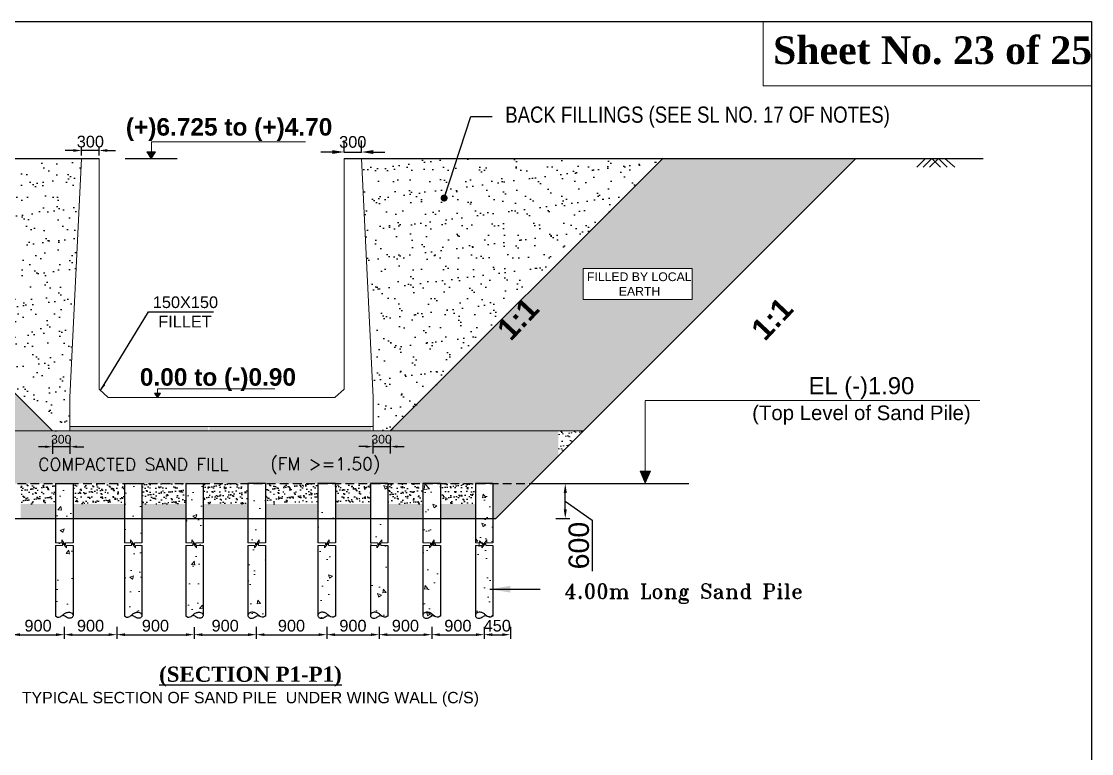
# Model space of a CAD drawing. Extents: x -358915 to 1258323, y -1585493 to -305611.
# Drawn here: x 1066952 to 1085305, y -1480999 to -1468443 of the extents above; entities that cross this region are included whole.
import ezdxf

# ---------------------------------------------------------------- set-up
doc = ezdxf.new("R2010")
doc.units = 0
doc.header["$LTSCALE"] = 300
doc.header["$MEASUREMENT"] = 0
doc.linetypes.add('DASHED', pattern=[0.75, 0.5, -0.25])
doc.layers.get('0').update_dxf_attribs({"linetype": 'CONTINUOUS'})
doc.layers.get('DEFPOINTS').update_dxf_attribs({"linetype": 'CONTINUOUS'})
doc.layers.add('Dim', color=7, linetype='CONTINUOUS', lineweight=9)
doc.layers.add('HATCH', color=252, linetype='CONTINUOUS', lineweight=5)
for name, color, linetype in [('LINE', 7, 'CONTINUOUS'), ('P1', 7, 'CONTINUOUS'), ('TEXT', 10, 'CONTINUOUS'), ('TXT', 7, 'CONTINUOUS')]:
    doc.layers.add(name, color=color, linetype=linetype)
doc.styles.add('Arial', font='arial.ttf')
doc.styles.add('BIG', font='ROMANT.SHX')
doc.styles.add('DIM', font='isocp3.shx')
doc.dimstyles.new('3', dxfattribs={"dimtxt": 225, "dimasz": 350, "dimexe": 100, "dimexo": 25, "dimgap": 9, "dimtad": 0, "dimdec": 0, "dimzin": 0, "dimdsep": 46, "dimtxsty": 'Standard', "dimcen": 0, "dimclrd": 5, "dimclre": 6, "dimclrt": 256, "dimadec": 0, "dimazin": 0, "dimtfac": 1, "dimtdec": 0, "dimtofl": 0, "dimtmove": 2, "dimatfit": 3, "dimfxl": 1, "dimtolj": 1, "dimtzin": 0, "dimarcsym": 0})
doc.dimstyles.new('dim_100', dxfattribs={"dimtxt": 200, "dimasz": 200, "dimexe": 200, "dimexo": 100, "dimgap": 70, "dimtad": 1, "dimdec": 0, "dimzin": 0, "dimdsep": 46, "dimtxsty": 'DIM', "dimcen": 150, "dimclrd": 5, "dimclre": 5, "dimclrt": 7, "dimadec": 0, "dimazin": 0, "dimtfac": 1, "dimtdec": 0, "dimtmove": 0, "dimatfit": 3, "dimfxl": 20, "dimtolj": 1, "dimtzin": 0, "dimarcsym": 0})
doc.dimstyles.new('dim_250', dxfattribs={"dimtxt": 500, "dimasz": 500, "dimexe": 500, "dimexo": 100, "dimgap": 150, "dimtad": 1, "dimdec": 0, "dimzin": 0, "dimdsep": 46, "dimtxsty": 'Arial', "dimcen": 350, "dimclrd": 5, "dimclre": 5, "dimclrt": 7, "dimadec": 0, "dimazin": 0, "dimtfac": 1, "dimtdec": 0, "dimtmove": 0, "dimatfit": 3, "dimfxl": 500, "dimfxlon": 1, "dimtolj": 1, "dimtzin": 0, "dimarcsym": 0})
doc.dimstyles.new('dim_60', dxfattribs={"dimtxt": 120, "dimasz": 120, "dimexe": 60, "dimexo": 60, "dimgap": 50, "dimtad": 1, "dimdec": 0, "dimzin": 0, "dimdsep": 46, "dimtxsty": 'DIM', "dimcen": 0.09, "dimclrd": 5, "dimclre": 5, "dimclrt": 7, "dimadec": 0, "dimazin": 0, "dimtfac": 1, "dimtdec": 0, "dimtmove": 0, "dimatfit": 3, "dimfxl": 1, "dimtolj": 1, "dimtzin": 0, "dimarcsym": 0})
doc.dimstyles.new('dim_70', dxfattribs={"dimtxt": 140, "dimasz": 140, "dimexe": 70, "dimexo": 40, "dimgap": 50, "dimtad": 1, "dimdec": 0, "dimzin": 0, "dimdsep": 46, "dimtxsty": 'Arial', "dimcen": 0.09, "dimclrd": 5, "dimclre": 5, "dimclrt": 7, "dimadec": 0, "dimazin": 0, "dimtfac": 1, "dimtdec": 0, "dimtmove": 0, "dimatfit": 3, "dimfxl": 1, "dimtolj": 1, "dimtzin": 0, "dimarcsym": 0})
doc.dimstyles.new('dim_80', dxfattribs={"dimtxt": 160, "dimasz": 160, "dimexe": 80, "dimexo": 40, "dimgap": 50, "dimtad": 1, "dimdec": 0, "dimzin": 0, "dimdsep": 46, "dimtxsty": 'DIM', "dimcen": 0.09, "dimclrd": 5, "dimclre": 5, "dimclrt": 7, "dimadec": 0, "dimazin": 0, "dimtfac": 1, "dimtdec": 0, "dimtmove": 0, "dimatfit": 3, "dimfxl": 1, "dimtolj": 1, "dimtzin": 0, "dimarcsym": 0})
pattern_1 = [(37.5, (2003.17, -4626.6), (-12.59867, 385.364754), [0, -304, 0, -340, 0, -325]), (7.5, (2003.17, -4626.6), (353.95534, 564.42921), [0, -164, 0, -274, 0, -105]), (327.5, (1757.17, -4626.6), (622.82837, 1.13181), [0, -100, 0, -360, 0, -470]), (317.5, (1757.17, -4626.6), (601.22532, 175.53511), [0, -50, 0, -236, 0, -270])]
pattern_2 = [(37.5, (2003.17, -4626.59), (-5.039469, 154.1459015), [0, -121.6, 0, -136, 0, -130]), (7.5, (2003.17, -4626.6), (141.582136, 225.771685), [0, -65.6, 0, -109.6, 0, -42]), (327.5, (1904.77, -4626.59), (249.131349, 0.452724), [0, -40, 0, -144, 0, -188]), (317.5, (1904.77, -4626.6), (240.490128, 70.214045), [0, -20, 0, -94.4, 0, -108])]
pattern_3 = [(37.5, (-37261.73, 1152.84), (-4.409535, 134.877664), [0, -106.4, 0, -119, 0, -113.75]), (7.5, (-37261.73, 1152.84), (123.88437, 197.550225), [0, -57.4, 0, -95.9, 0, -36.75]), (327.5, (-37347.83, 1152.84), (217.98993, 0.396134), [0, -35, 0, -126, 0, -164.5]), (317.5, (-37347.83, 1152.84), (210.428862, 61.43729), [0, -17.5, 0, -82.6, 0, -94.5])]

# ---------------------------------------------------------------- blocks, each defined once
blk = doc.blocks.new('*D1512')
at = {"layer": 'DEFPOINTS', "color": 0, "ltscale": 50}
for p in [(1067985, -1470657), (1067985, -1470782), (1068285, -1470782)]:
    blk.add_point(p, dxfattribs=at)
at = {"layer": 'HATCH', "color": 5, "lineweight": -2, "ltscale": 50}
for p, q in [((1067985, -1470742), (1067985, -1470587)), ((1068285, -1470742), (1068285, -1470587)), ((1067845, -1470657), (1067705, -1470657)), ((1068285, -1470657), (1067985, -1470657)), ((1068425, -1470657), (1068565, -1470657))]:
    blk.add_line(p, q, dxfattribs=at)
at = {"layer": 'HATCH', "color": 5, "ltscale": 50}
for points in [[(1067845, -1470633), (1067845, -1470680), (1067985, -1470657)], [(1068425, -1470633), (1068425, -1470680), (1068285, -1470657)]]:
    blk.add_solid(points, dxfattribs=at)
at = {"layer": 'HATCH', "color": 7, "ltscale": 50, "insert": (1068135, -1470505), "char_height": 200, "attachment_point": 5, "style": 'Arial'}
blk.add_mtext('\\A1;300', dxfattribs=at)
blk = doc.blocks.new('*D1513')
at = {"layer": 'DEFPOINTS', "color": 0, "ltscale": 500}
for p in [(1067485, -1475467), (1067785, -1475467), (1067485, -1475737)]:
    blk.add_point(p, dxfattribs=at)
at = {"layer": 'Dim', "color": 5, "lineweight": -2, "ltscale": 500}
for p, q in [((1067365, -1475737), (1067245, -1475737)), ((1067485, -1475617), (1067485, -1475857)), ((1067785, -1475737), (1067485, -1475737)), ((1067785, -1475617), (1067785, -1475857)), ((1067905, -1475737), (1068025, -1475737))]:
    blk.add_line(p, q, dxfattribs=at)
at = {"layer": 'Dim', "color": 5, "ltscale": 500}
for points in [[(1067365, -1475717), (1067365, -1475757), (1067485, -1475737)], [(1067905, -1475717), (1067905, -1475757), (1067785, -1475737)]]:
    blk.add_solid(points, dxfattribs=at)
at = {"layer": 'Dim', "color": 7, "ltscale": 500, "insert": (1067635, -1475610), "char_height": 150, "attachment_point": 5, "style": 'Arial'}
blk.add_mtext('\\A1;300', dxfattribs=at)
blk = doc.blocks.new('*D1514')
at = {"layer": 'DEFPOINTS', "color": 0, "ltscale": 50}
for p in [(1072785, -1470683), (1072485, -1470792), (1072785, -1470792)]:
    blk.add_point(p, dxfattribs=at)
at = {"layer": 'HATCH', "color": 5, "lineweight": -2, "ltscale": 50}
for p, q in [((1072485, -1470692), (1072485, -1470483)), ((1072785, -1470692), (1072785, -1470483)), ((1072285, -1470683), (1072085, -1470683)), ((1072485, -1470683), (1072785, -1470683)), ((1072985, -1470683), (1073185, -1470683))]:
    blk.add_line(p, q, dxfattribs=at)
at = {"layer": 'HATCH', "color": 5, "ltscale": 50}
for points in [[(1072285, -1470650), (1072285, -1470716), (1072485, -1470683)], [(1072985, -1470650), (1072985, -1470716), (1072785, -1470683)]]:
    blk.add_solid(points, dxfattribs=at)
at = {"layer": 'HATCH', "color": 7, "ltscale": 50, "insert": (1072635, -1470511), "char_height": 200, "attachment_point": 5, "style": 'Arial'}
blk.add_mtext('\\A1;300', dxfattribs=at)
blk = doc.blocks.new('*D1515')
at = {"layer": 'DEFPOINTS', "color": 0, "ltscale": 500}
for p in [(1072979, -1475465), (1073279, -1475465), (1073279, -1475735)]:
    blk.add_point(p, dxfattribs=at)
at = {"layer": 'Dim', "color": 5, "lineweight": -2, "ltscale": 500}
for p, q in [((1072859, -1475735), (1072739, -1475735)), ((1072979, -1475615), (1072979, -1475855)), ((1072979, -1475735), (1073279, -1475735)), ((1073279, -1475615), (1073279, -1475855)), ((1073399, -1475735), (1073519, -1475735))]:
    blk.add_line(p, q, dxfattribs=at)
at = {"layer": 'Dim', "color": 5, "ltscale": 500}
for points in [[(1072859, -1475715), (1072859, -1475755), (1072979, -1475735)], [(1073399, -1475715), (1073399, -1475755), (1073279, -1475735)]]:
    blk.add_solid(points, dxfattribs=at)
at = {"layer": 'Dim', "color": 7, "ltscale": 500, "insert": (1073129, -1475609), "char_height": 150, "attachment_point": 5, "style": 'Arial'}
blk.add_mtext('\\A1;300', dxfattribs=at)
blk = doc.blocks.new('RT')
at = {"layer": 'Dim', "ltscale": 50}
h = blk.add_hatch(dxfattribs=at)
h.set_pattern_fill('AR-CONC', color=8, scale=100, style=0)
h.set_pattern_definition([(50, (-3013919.5, 641592.65), (717.26018, -62.75213), [75, -825]), (355, (-3013919.5, 641592.65), (-138.75133, 752.19213), [60, -660]), (100.4514, (-3013859.75, 641587.4), (578.50938, 689.43954), [63.74019, -701.14211]), (46.1842, (-3013919.5, 641792.65), (1067.24105, -165.51901), [112.5, -1237.5]), (96.6356, (-3013830.6, 641778.9), (934.6627, 974.11787), [95.6103, -1051.713]), (351.1842, (-3013919.5, 641792.7), (934.66195, 974.1186), [90, -990]), (21, (-3013819.5, 641742.65), (596.90705, -402.61889), [75, -825]), (326, (-3013819.5, 641742.65), (243.31533, 725.15005), [60, -660]), (71.4514, (-3013769.8, 641709.1), (840.22263, 322.5305), [63.74019, -701.14211]), (37.5, (-3013919.52, 641592.65), (12.159855, 332.893854), [0, -652, 0, -670, 0, -662.5]), (7.5, (-3013919.52, 641592.65), (263.069537, 394.41171), [0, -382, 0, -637, 0, -252.5]), (327.5, (-3014142.52, 641592.65), (533.822436, -22.554872), [0, -250, 0, -780, 0, -1035]), (317.5, (-3014242.52, 641592.65), (583.18617, 100.10498), [0, -325, 0, -518, 0, -735])])
h.paths.add_polyline_path([(150, -2269), (138, -2291), (119, -2305), (97, -2311), (74, -2310), (52, -2302), (33, -2290), (15, -2276), (-6, -2267), (-29, -2266), (-52, -2273), (-64, -2281), (-86, -2289), (-109, -2290), (-130, -2283), (-150, -2271), (-150, 0), (150, 0)])
for points in [[(-150, -1014), (-44, -1014), (-44, -966), (22, -1055), (22, -1014), (150, -1014)], [(-150, -1063), (-29, -1063), (-29, -1015), (38, -1103), (38, -1063), (150, -1063)]]:
    blk.add_lwpolyline(points, dxfattribs=at)
at = {"layer": 'P1', "ltscale": 50}
for points in [[(-150, 0), (-150, -1014)], [(-150, 0), (150, 0)], [(150, 0), (150, -1014)], [(-150, -1063), (-150, -2271)], [(150, -1063), (150, -2253)]]:
    blk.add_lwpolyline(points, dxfattribs=at)
blk.add_spline([(-150, -2271), (-115, -2289), (-72, -2284), (-23, -2252), (15, -2223), (67, -2207), (106, -2210), (132, -2224), (144, -2239), (150, -2253), (150, -2266), (123, -2303), (73, -2309), (38, -2293), (10, -2273), (-18, -2265), (-51, -2273)], degree=3, dxfattribs=at)
blk = doc.blocks.new('PILE.5')
at = {"layer": 'HATCH', "color": 5}
blk.add_blockref('RT', (0, 0), dxfattribs=at)
blk = doc.blocks.new('*D1517')
at = {"layer": 'DEFPOINTS', "color": 0, "ltscale": 50}
for p in [(1068588, -1478790), (1069914, -1478790), (1069914, -1478960)]:
    blk.add_point(p, dxfattribs=at)
at = {"layer": 'HATCH', "color": 5, "lineweight": -2, "ltscale": 50}
for p, q in [((1068588, -1478830), (1068588, -1479030)), ((1069914, -1478830), (1069914, -1479030)), ((1068728, -1478960), (1069774, -1478960))]:
    blk.add_line(p, q, dxfattribs=at)
at = {"layer": 'HATCH', "color": 5, "ltscale": 50}
for points in [[(1068728, -1478936), (1068728, -1478983), (1068588, -1478960)], [(1069774, -1478936), (1069774, -1478983), (1069914, -1478960)]]:
    blk.add_solid(points, dxfattribs=at)
at = {"layer": 'HATCH', "color": 7, "ltscale": 50, "insert": (1069251, -1478807), "char_height": 200, "attachment_point": 5, "style": 'Arial'}
blk.add_mtext('\\A1;900', dxfattribs=at)
blk = doc.blocks.new('*D1518')
at = {"layer": 'DEFPOINTS', "color": 0, "ltscale": 50}
for p in [(1067688, -1478790), (1068588, -1478783), (1068588, -1478960)]:
    blk.add_point(p, dxfattribs=at)
at = {"layer": 'HATCH', "color": 5, "lineweight": -2, "ltscale": 50}
for p, q in [((1067688, -1478830), (1067688, -1479030)), ((1068588, -1478823), (1068588, -1479030)), ((1067828, -1478960), (1068448, -1478960))]:
    blk.add_line(p, q, dxfattribs=at)
at = {"layer": 'HATCH', "color": 5, "ltscale": 50}
for points in [[(1067828, -1478936), (1067828, -1478983), (1067688, -1478960)], [(1068448, -1478936), (1068448, -1478983), (1068588, -1478960)]]:
    blk.add_solid(points, dxfattribs=at)
at = {"layer": 'HATCH', "color": 7, "ltscale": 50, "insert": (1068138, -1478807), "char_height": 200, "attachment_point": 5, "style": 'Arial'}
blk.add_mtext('\\A1;900', dxfattribs=at)
blk = doc.blocks.new('*D1519')
at = {"layer": 'DEFPOINTS', "color": 0, "ltscale": 50}
for p in [(1066788, -1478790), (1067688, -1478783), (1067688, -1478960)]:
    blk.add_point(p, dxfattribs=at)
at = {"layer": 'HATCH', "color": 5, "lineweight": -2, "ltscale": 50}
for p, q in [((1066788, -1478830), (1066788, -1479030)), ((1067688, -1478823), (1067688, -1479030)), ((1066928, -1478960), (1067548, -1478960))]:
    blk.add_line(p, q, dxfattribs=at)
at = {"layer": 'HATCH', "color": 5, "ltscale": 50}
for points in [[(1066928, -1478936), (1066928, -1478983), (1066788, -1478960)], [(1067548, -1478936), (1067548, -1478983), (1067688, -1478960)]]:
    blk.add_solid(points, dxfattribs=at)
at = {"layer": 'HATCH', "color": 7, "ltscale": 50, "insert": (1067238, -1478807), "char_height": 200, "attachment_point": 5, "style": 'Arial'}
blk.add_mtext('\\A1;900', dxfattribs=at)
blk = doc.blocks.new('*D1521')
at = {"layer": 'DEFPOINTS', "color": 0, "ltscale": 50}
for p in [(1069914, -1478790), (1070980, -1478783), (1070980, -1478960)]:
    blk.add_point(p, dxfattribs=at)
at = {"layer": 'HATCH', "color": 5, "lineweight": -2, "ltscale": 50}
for p, q in [((1069914, -1478830), (1069914, -1479030)), ((1070980, -1478823), (1070980, -1479030)), ((1070054, -1478960), (1070840, -1478960))]:
    blk.add_line(p, q, dxfattribs=at)
at = {"layer": 'HATCH', "color": 5, "ltscale": 50}
for points in [[(1070054, -1478936), (1070054, -1478983), (1069914, -1478960)], [(1070840, -1478936), (1070840, -1478983), (1070980, -1478960)]]:
    blk.add_solid(points, dxfattribs=at)
at = {"layer": 'HATCH', "color": 7, "ltscale": 50, "insert": (1070447, -1478807), "char_height": 200, "attachment_point": 5, "style": 'Arial'}
blk.add_mtext('\\A1;900', dxfattribs=at)
blk = doc.blocks.new('*D1522')
at = {"layer": 'DEFPOINTS', "color": 0, "ltscale": 50}
for p in [(1070980, -1478823), (1072188, -1478783), (1072188, -1478960)]:
    blk.add_point(p, dxfattribs=at)
at = {"layer": 'HATCH', "color": 5, "lineweight": -2, "ltscale": 50}
for p, q in [((1072188, -1478823), (1072188, -1479030)), ((1070980, -1478863), (1070980, -1479030)), ((1071120, -1478960), (1072048, -1478960))]:
    blk.add_line(p, q, dxfattribs=at)
at = {"layer": 'HATCH', "color": 5, "ltscale": 50}
for points in [[(1071120, -1478936), (1071120, -1478983), (1070980, -1478960)], [(1072048, -1478936), (1072048, -1478983), (1072188, -1478960)]]:
    blk.add_solid(points, dxfattribs=at)
at = {"layer": 'HATCH', "color": 7, "ltscale": 50, "insert": (1071584, -1478807), "char_height": 200, "attachment_point": 5, "style": 'Arial'}
blk.add_mtext('\\A1;900', dxfattribs=at)
blk = doc.blocks.new('*D1523')
at = {"layer": 'DEFPOINTS', "color": 0, "ltscale": 50}
for p in [(1072188, -1478790), (1073088, -1478783), (1073088, -1478960)]:
    blk.add_point(p, dxfattribs=at)
at = {"layer": 'HATCH', "color": 5, "lineweight": -2, "ltscale": 50}
for p, q in [((1072188, -1478830), (1072188, -1479030)), ((1073088, -1478823), (1073088, -1479030)), ((1072328, -1478960), (1072948, -1478960))]:
    blk.add_line(p, q, dxfattribs=at)
at = {"layer": 'HATCH', "color": 5, "ltscale": 50}
for points in [[(1072328, -1478936), (1072328, -1478983), (1072188, -1478960)], [(1072948, -1478936), (1072948, -1478983), (1073088, -1478960)]]:
    blk.add_solid(points, dxfattribs=at)
at = {"layer": 'HATCH', "color": 7, "ltscale": 50, "insert": (1072638, -1478807), "char_height": 200, "attachment_point": 5, "style": 'Arial'}
blk.add_mtext('\\A1;900', dxfattribs=at)
blk = doc.blocks.new('*D1524')
at = {"layer": 'DEFPOINTS', "color": 0, "ltscale": 50}
for p in [(1073088, -1478790), (1073988, -1478783), (1073988, -1478960)]:
    blk.add_point(p, dxfattribs=at)
at = {"layer": 'HATCH', "color": 5, "lineweight": -2, "ltscale": 50}
for p, q in [((1073088, -1478830), (1073088, -1479030)), ((1073988, -1478823), (1073988, -1479030)), ((1073228, -1478960), (1073848, -1478960))]:
    blk.add_line(p, q, dxfattribs=at)
at = {"layer": 'HATCH', "color": 5, "ltscale": 50}
for points in [[(1073228, -1478936), (1073228, -1478983), (1073088, -1478960)], [(1073848, -1478936), (1073848, -1478983), (1073988, -1478960)]]:
    blk.add_solid(points, dxfattribs=at)
at = {"layer": 'HATCH', "color": 7, "ltscale": 50, "insert": (1073538, -1478807), "char_height": 200, "attachment_point": 5, "style": 'Arial'}
blk.add_mtext('\\A1;900', dxfattribs=at)
blk = doc.blocks.new('*D1525')
at = {"layer": 'DEFPOINTS', "color": 0, "ltscale": 50}
for p in [(1073988, -1478790), (1074888, -1478783), (1074888, -1478960)]:
    blk.add_point(p, dxfattribs=at)
at = {"layer": 'HATCH', "color": 5, "lineweight": -2, "ltscale": 50}
for p, q in [((1073988, -1478830), (1073988, -1479030)), ((1074888, -1478823), (1074888, -1479030)), ((1074128, -1478960), (1074748, -1478960))]:
    blk.add_line(p, q, dxfattribs=at)
at = {"layer": 'HATCH', "color": 5, "ltscale": 50}
for points in [[(1074128, -1478936), (1074128, -1478983), (1073988, -1478960)], [(1074748, -1478936), (1074748, -1478983), (1074888, -1478960)]]:
    blk.add_solid(points, dxfattribs=at)
at = {"layer": 'HATCH', "color": 7, "ltscale": 50, "insert": (1074438, -1478807), "char_height": 200, "attachment_point": 5, "style": 'Arial'}
blk.add_mtext('\\A1;900', dxfattribs=at)
blk = doc.blocks.new('*D1526')
at = {"layer": 'DEFPOINTS', "color": 0, "ltscale": 50}
for p in [(1074888, -1478790), (1075338, -1478783), (1075338, -1478960)]:
    blk.add_point(p, dxfattribs=at)
at = {"layer": 'HATCH', "color": 5, "lineweight": -2, "ltscale": 50}
for p, q in [((1074888, -1478830), (1074888, -1479030)), ((1075338, -1478823), (1075338, -1479030)), ((1075028, -1478960), (1075198, -1478960))]:
    blk.add_line(p, q, dxfattribs=at)
at = {"layer": 'HATCH', "color": 5, "ltscale": 50}
for points in [[(1075028, -1478936), (1075028, -1478983), (1074888, -1478960)], [(1075198, -1478936), (1075198, -1478983), (1075338, -1478960)]]:
    blk.add_solid(points, dxfattribs=at)
at = {"layer": 'HATCH', "color": 7, "ltscale": 50, "insert": (1075113, -1478807), "char_height": 200, "attachment_point": 5, "style": 'Arial'}
blk.add_mtext('\\A1;450', dxfattribs=at)
blk = doc.blocks.new('*D1703')
at = {"layer": 'DEFPOINTS', "color": 0, "ltscale": 500}
for p in [(1075938, -1476369), (1076279, -1476369), (1076080, -1476969)]:
    blk.add_point(p, dxfattribs=at)
at = {"layer": 'Dim', "color": 5, "lineweight": -2, "ltscale": 500}
for p, q in [((1075978, -1476369), (1076359, -1476369)), ((1076279, -1476809), (1076279, -1476529)), ((1076279, -1476669), (1076742, -1476995)), ((1076120, -1476969), (1076359, -1476969)), ((1076742, -1476995), (1076742, -1477869))]:
    blk.add_line(p, q, dxfattribs=at)
at = {"layer": 'Dim', "color": 5, "ltscale": 500}
for points in [[(1076253, -1476529), (1076306, -1476529), (1076279, -1476369)], [(1076253, -1476809), (1076306, -1476809), (1076279, -1476969)]]:
    blk.add_solid(points, dxfattribs=at)
at = {"layer": 'Dim', "color": 7, "ltscale": 500, "insert": (1076513, -1477432), "char_height": 350, "attachment_point": 5, "rotation": 90, "style": 'Arial'}
blk.add_mtext('\\A1;600', dxfattribs=at)

msp = doc.modelspace()

# ---------------------------------------------------------------- hatches: boundary and pattern name
at = {"layer": 'Dim', "ltscale": 500}
h = msp.add_hatch(color=15, dxfattribs=at)
h.dxf.hatch_style = 1
h.paths.add_polyline_path([(1069178.8, -1470681.1), (1069104.2, -1470681.1), (1069178.8, -1470792)])
h.paths.add_polyline_path([(1069253.3, -1470681.1), (1069178.8, -1470681.1), (1069178.8, -1470792)])
h = msp.add_hatch(color=15, dxfattribs=at)
h.dxf.hatch_style = 1
h.paths.add_polyline_path([(1069285.9, -1474818), (1069236.2, -1474818), (1069285.9, -1474892)])
h.paths.add_polyline_path([(1069335.6, -1474818), (1069285.9, -1474818), (1069285.9, -1474892)])
h = msp.add_hatch(color=8, dxfattribs=at)
h.dxf.hatch_style = 1
h.paths.add_polyline_path([(1077738.6, -1476156.9), (1077651.7, -1476156.9), (1077564.8, -1476156.9), (1077651.7, -1476364.3)])
at = {"layer": 'LINE', "lineweight": 9, "ltscale": 50}
h = msp.add_hatch(dxfattribs=at)
h.set_pattern_fill('AR-SAND', color=0, scale=80, style=0)
h.set_pattern_definition(pattern_2)
h.paths.add_polyline_path([(1062810.1, -1470792), (1058607.6, -1470792), (1063282.6, -1475467), (1067485.1, -1475467)])
h.paths.add_polyline_path([(1064189.7, -1473214.5), (1062322, -1473214.5), (1062322, -1472680.2), (1064189.7, -1472680.2)], flags=16)
h.paths.add_polyline_path([(1062324, -1473219.4), (1064192.6, -1473219.4), (1064192.6, -1472660.3), (1062324, -1472660.3)], flags=24)
at = {"layer": 'LINE', "ltscale": 50}
h = msp.add_hatch(dxfattribs=at)
h.set_pattern_fill('AR-SAND', color=4, scale=200, style=0)
h.set_pattern_definition(pattern_1)
h.paths.add_polyline_path([(1067985.1, -1470792), (1062810.1, -1470792), (1067486, -1475467.9), (1067785.1, -1475467.9), (1067785.1, -1474892)])
h = msp.add_hatch(dxfattribs=at)
h.set_pattern_fill('AR-SAND', color=4, scale=200, style=0)
h.set_pattern_definition(pattern_1)
h.paths.add_polyline_path([(1072791.2, -1470792), (1077966.2, -1470792), (1073290.3, -1475467.9), (1072991.2, -1475467.9), (1072991.2, -1474892)])
at = {"layer": 'LINE', "lineweight": 9, "ltscale": 50}
h = msp.add_hatch(dxfattribs=at)
h.set_pattern_fill('AR-SAND', color=0, scale=80, style=0)
h.set_pattern_definition(pattern_2)
h.paths.add_polyline_path([(1078454.2, -1473214.5), (1076594.9, -1473214.5), (1076594.9, -1473228.7), (1078463.4, -1473228.7), (1078463.4, -1472669.6), (1076594.9, -1472669.6), (1076594.9, -1472680.2), (1078454.2, -1472680.2)])
h.paths.add_polyline_path([(1078454.2, -1473214.5), (1076597.8, -1473214.5), (1076597.8, -1473223.7), (1078465.5, -1473223.7), (1078465.5, -1472689.4), (1078454.2, -1472689.4)])
h.paths.add_polyline_path([(1076586.6, -1472680.2), (1078454.2, -1472680.2), (1078454.2, -1473214.5), (1076586.6, -1473214.5)])
h.paths.add_polyline_path([(1076591.2, -1475465.4), (1081264, -1470792.6), (1077954, -1470792), (1073286.1, -1475459.9)])
h = msp.add_hatch(dxfattribs=at)
h.set_pattern_fill('AR-SAND', color=0, scale=80, style=0)
h.set_pattern_definition(pattern_2)
h.paths.add_polyline_path([(1067423.4, -1475765.7), (1067848, -1475765.7), (1067848, -1475456.6), (1067423.4, -1475456.6)], flags=9)
h.paths.add_polyline_path([(1072917.6, -1475764.2), (1073342.2, -1475764.2), (1073342.2, -1475455.1), (1072917.6, -1475455.1)], flags=9)
h.paths.add_polyline_path([(1071236, -1476290.7), (1073527.2, -1476290.7), (1073527.2, -1475801.9), (1071236, -1475801.9)], flags=24)
h.paths.add_polyline_path([(1067219.7, -1476199.7), (1071267.4, -1476199.7), (1071267.4, -1475878.9), (1067219.7, -1475878.9)], flags=24)
h.paths.add_polyline_path([(1075688, -1476368.7), (1076161.7, -1475895), (1076160.1, -1475467), (1063282.6, -1475467), (1064184.3, -1476368.7)])
at = {"layer": 'LINE', "lineweight": 15}
h = msp.add_hatch(dxfattribs=at)
h.set_pattern_fill('AR-CONC', color=1, scale=20, style=0)
h.set_pattern_definition([(50, (780150.57, -1510332.15), (143.452037, -12.550427), [15, -165]), (355, (780150.57, -1510332.15), (-27.75027, 150.43843), [12, -132]), (100.451444, (780162.53, -1510333.2), (115.70177, 137.888), [12.74804, -140.22842]), (46.1842, (780150.57, -1510292.15), (213.44827, -33.10386), [22.5, -247.5]), (96.635635, (780168.36, -1510294.9), (186.93239, 194.82372), [19.12207, -210.34275]), (351.18416, (780150.57, -1510292.15), (186.93239, 194.82372), [18, -198]), (21, (780170.57, -1510302.15), (119.38141, -80.52378), [15, -165]), (326, (780170.57, -1510302.15), (48.66307, 145.03001), [12, -132]), (71.451445, (780180.52, -1510308.86), (168.044475, 64.50623), [12.74804, -140.22842]), (37.5, (780150.574, -1510332.15), (2.431971, 66.578771), [0, -130.4, 0, -134, 0, -132.5]), (7.5, (780150.574, -1510332.15), (52.613907, 78.882342), [0, -76.4, 0, -127.4, 0, -50.5]), (327.5, (780105.974, -1510332.15), (106.764487, -4.510974), [0, -50, 0, -156, 0, -207]), (317.5, (780085.97, -1510332.15), (116.637234, 20.020996), [0, -65, 0, -103.6, 0, -147])])
h.paths.add_polyline_path([(1070155.7, -1475467), (1070155.7, -1475392), (1067785.1, -1475392), (1067785.1, -1475467)])
h.paths.add_polyline_path([(1072949.7, -1475467), (1072949.7, -1475392), (1070179.7, -1475392), (1070170.3, -1475468.4)])
at = {"layer": 'LINE', "lineweight": 9, "ltscale": 50}
h = msp.add_hatch(dxfattribs=at)
h.set_pattern_fill('AR-SAND', color=0, scale=80, style=0)
h.set_pattern_definition(pattern_2)
h.paths.add_polyline_path([(1076161.7, -1475895), (1076589.7, -1475467), (1076160.1, -1475467)])
at = {"layer": 'LINE'}
h = msp.add_hatch(dxfattribs=at)
h.set_pattern_fill('AR-SAND', color=256, scale=70, style=0)
h.set_pattern_definition([(37.5, (0, 0), (-4.409535, 134.877664), [0, -106.4, 0, -119, 0, -113.75]), (7.5, (0, 0), (123.88437, 197.550225), [0, -57.4, 0, -95.9, 0, -36.75]), (327.5, (-86.1, 0), (217.98993, 0.396134), [0, -35, 0, -126, 0, -164.5]), (317.5, (-86.1, 0), (210.428862, 61.43729), [0, -17.5, 0, -82.6, 0, -94.5])])
h.paths.add_polyline_path([(1075338.1, -1476718.5), (1075038.1, -1476718.5), (1075038.1, -1476968.7), (1075088, -1476968.7)])
h.paths.add_polyline_path([(1074738.1, -1476718.5), (1074138.1, -1476718.5), (1074138.1, -1476968.7), (1074738.1, -1476968.7)])
h.paths.add_polyline_path([(1073838.1, -1476718.5), (1073238.1, -1476718.5), (1073238.1, -1476968.7), (1073838.1, -1476968.7)])
h.paths.add_polyline_path([(1072938.1, -1476718.5), (1072338.1, -1476718.5), (1072338.1, -1476968.7), (1072938.1, -1476968.7)])
h.paths.add_polyline_path([(1072038.1, -1476718.5), (1071138.1, -1476718.5), (1071138.1, -1476968.7), (1072038.1, -1476968.7)])
h.paths.add_polyline_path([(1070838.1, -1476718.5), (1070069.5, -1476718.5), (1070069.5, -1476968.7), (1070838.1, -1476968.7)])
h.paths.add_polyline_path([(1069769.5, -1476718.5), (1069019.5, -1476718.5), (1069019.5, -1476968.7), (1069769.5, -1476968.7)])
h.paths.add_polyline_path([(1068719.5, -1476718.5), (1067838.1, -1476718.5), (1067838.1, -1476968.7), (1068719.5, -1476968.7)])
h.paths.add_polyline_path([(1067538.1, -1476718.5), (1066938.1, -1476718.5), (1066938.1, -1476968.7), (1067538.1, -1476968.7)])
h.paths.add_polyline_path([(1066638.1, -1476718.5), (1066038.1, -1476718.5), (1066038.1, -1476968.7), (1066638.1, -1476968.7)])
h.paths.add_polyline_path([(1065738.1, -1476718.5), (1065138.1, -1476718.5), (1065138.1, -1476968.7), (1065738.1, -1476968.7)])
h.paths.add_polyline_path([(1064838.1, -1476718.5), (1064534.1, -1476718.5), (1064784.3, -1476968.7), (1064838.1, -1476968.7)])
h.paths.add_polyline_path([(1075338.1, -1476718.5), (1075638.1, -1476418.5), (1075638.1, -1476368.7), (1075038.1, -1476368.7), (1075038.1, -1476718.5)])
h = msp.add_hatch(dxfattribs=at)
h.set_pattern_fill('AR-SAND', color=256, scale=70, style=0)
h.set_pattern_definition(pattern_3)
h.paths.add_polyline_path([(1067538.1, -1476718.5), (1067538.1, -1476368.7), (1066938.1, -1476368.7), (1066938.1, -1476718.5)])
h.paths.add_polyline_path([(1068719.5, -1476718.5), (1068719.5, -1476368.7), (1067838.1, -1476368.7), (1067838.1, -1476718.5)])
h = msp.add_hatch(dxfattribs=at)
h.set_pattern_fill('AR-SAND', color=256, scale=70, style=0)
h.set_pattern_definition(pattern_3)
h.paths.add_polyline_path([(1069769.5, -1476368.7), (1069019.5, -1476368.7), (1069019.5, -1476718.5), (1069769.5, -1476718.5)])
h.paths.add_polyline_path([(1070838.1, -1476718.5), (1070838.1, -1476368.7), (1070069.5, -1476368.7), (1070069.5, -1476718.5)])
h = msp.add_hatch(dxfattribs=at)
h.set_pattern_fill('AR-SAND', color=256, scale=70, style=0)
h.set_pattern_definition(pattern_3)
h.paths.add_polyline_path([(1072038.1, -1476368.7), (1071138.1, -1476368.7), (1071138.1, -1476718.5), (1072038.1, -1476718.5)])
h.paths.add_polyline_path([(1072938.1, -1476368.7), (1072338.1, -1476368.7), (1072338.1, -1476718.5), (1072938.1, -1476718.5)])
h = msp.add_hatch(dxfattribs=at)
h.set_pattern_fill('AR-SAND', color=256, scale=70, style=0)
h.set_pattern_definition(pattern_3)
h.paths.add_polyline_path([(1073238.1, -1476368.7), (1073238.1, -1476718.5), (1073838.1, -1476718.5), (1073838.1, -1476368.7)])
h.paths.add_polyline_path([(1074738.1, -1476718.5), (1074738.1, -1476368.7), (1074138.1, -1476368.7), (1074138.1, -1476718.5)])

# ---------------------------------------------------------------- linework, layer by layer
at = {"color": 7, "lineweight": 15}
for p, q in [((1067785.1, -1474892), (1067985.1, -1470792)), ((1068285.1, -1474747.5), (1068285.1, -1470792)), ((1072484.7, -1474747.5), (1072484.7, -1470792)), ((1072984.7, -1474892), (1072784.7, -1470792)), ((1073229.6, -1470792), (1072929.6, -1470792)), ((1068285.1, -1474747.5), (1068440, -1474892)), ((1072484.7, -1474747.5), (1072329.7, -1474892)), ((1067785.1, -1474892), (1067785.1, -1475467)), ((1068440, -1474892), (1070388.1, -1474892)), ((1070388.1, -1474892), (1072329.7, -1474892)), ((1072984.7, -1474892), (1072984.7, -1475467)), ((1067785.1, -1475392), (1070388.1, -1475392)), ((1067785.1, -1475467), (1070388.1, -1475467)), ((1070388.1, -1475392), (1072984.7, -1475392)), ((1070388.1, -1475467), (1072984.7, -1475467))]:
    msp.add_line(p, q, dxfattribs=at)
at = {"layer": 'Dim', "ltscale": 500}
msp.add_line((1077646.6, -1474942.2), (1083387.6, -1474945.5, 0), dxfattribs=at)
for points in [[(1069180.6, -1470681.1), (1069180.6, -1470507.9), (1071822.3, -1470507.9)], [(1069285.9, -1474818), (1069285.9, -1474742.1), (1071297.4, -1474742.1)], [(1077651.7, -1476364.3), (1077646.6, -1474947)], [(1077651.7, -1476364.3), (1077564.8, -1476156.6), (1077651.7, -1476156.9)], [(1077651.7, -1476364.3), (1077738.6, -1476156.6), (1077651.7, -1476156.9)]]:
    msp.add_lwpolyline(points, dxfattribs=at)
for points in [[(1069178.8, -1470792), (1069104.2, -1470681.1), (1069253.3, -1470681.1)], [(1069285.9, -1474892), (1069335.6, -1474818), (1069236.2, -1474818)]]:
    msp.add_lwpolyline(points, close=True, dxfattribs=at)
at = {"layer": 'HATCH', "color": 8, "lineweight": 15}
msp.add_line((1068972.4, -1470792), (1069395.9, -1470792), dxfattribs=at)
for points in [[(1082456.7, -1470792), (1082306.9, -1470941.8)], [(1082567, -1470792), (1082417.2, -1470941.8)], [(1082677.3, -1470792), (1082527.5, -1470941.8)], [(1082567, -1470792), (1082716.8, -1470941.8)], [(1082677.3, -1470792), (1082827.1, -1470941.8)], [(1082787.6, -1470792), (1082959.3, -1470941.8)]]:
    msp.add_lwpolyline(points, dxfattribs=at)
at = {"layer": 'HATCH', "color": 5, "ltscale": 50}
msp.add_lwpolyline([(1078454.2, -1472680.2), (1076586.6, -1472680.2), (1076586.6, -1473214.5), (1078454.2, -1473214.5)], close=True, dxfattribs=at)
msp.add_lwpolyline([(1063282.6, -1475467), (1076589.7, -1475467)], dxfattribs=at)
at = {"layer": 'LINE'}
for p, q in [((1057556.3, -1470792), (1068285.1, -1470792)), ((1072484.7, -1470792), (1083446.1, -1470792)), ((1064784.3, -1476968.7), (1075088, -1476968.7))]:
    msp.add_line(p, q, dxfattribs=at)
at = {"layer": 'LINE', "color": 3, "ltscale": 0.5}
for p, q in [((1068730, -1470792), (1069625.7, -1470792)), ((1075688, -1476368.7), (1078395.4, -1476368.7))]:
    msp.add_line(p, q, dxfattribs=at)
at = {"layer": 'LINE', "linetype": 'DASHED'}
msp.add_line((1064184.3, -1476368.7), (1075688, -1476368.7), dxfattribs=at)
at = {"layer": 'LINE'}
msp.add_lwpolyline([(1085305.1, -1509316.5), (1027504.3, -1509316.5), (1027504.3, -1468443), (1085305.1, -1468443)], close=True, dxfattribs=at)
at = {"layer": 'LINE', "lineweight": 9}
msp.add_lwpolyline([(1085305.1, -1468443), (1079673, -1468443), (1079673, -1469547.8), (1085305.1, -1469547.8)], close=True, dxfattribs=at)
at = {"layer": 'LINE'}
for points in [[(1062810.1, -1470792), (1067485.1, -1475467)], [(1077955.6, -1470790.4), (1073279, -1475467)], [(1081263.1, -1470793.5), (1075088, -1476968.7)]]:
    msp.add_lwpolyline(points, dxfattribs=at)

# ---------------------------------------------------------------- block references
at = {"layer": 'HATCH', "color": 5}
for p in [(1067688.1, -1476368.7), (1068869.5, -1476368.7), (1069919.5, -1476368.7)]:
    msp.add_blockref('PILE.5', p, dxfattribs=at)
at = {"layer": 'HATCH', "color": 5, "xscale": -1}
for p in [(1070988.1, -1476368.7), (1072188.1, -1476368.7), (1073088.1, -1476368.7), (1073988.1, -1476368.7), (1074888.1, -1476368.7)]:
    msp.add_blockref('PILE.5', p, dxfattribs=at)

# ---------------------------------------------------------------- texts
at = {"layer": 'LINE', "style": 'BIG'}
for s, p in [(' (FM >=1.50)', (1071073.1, -1476138)), ('COMPACTED SAND FILL', (1067242.6, -1476146.2))]:
    msp.add_text(s, height=213.84, dxfattribs=at).set_placement(p)
at = {"layer": 'LINE', "color": 7, "lineweight": 9, "insert": (1079842.7, -1468699.8), "char_height": 474.319, "width": 17037.376, "attachment_point": 1}
msp.add_mtext('{\\fTimes New Roman|b1|i0|c0|p18;Sheet No. 23 of 25}', dxfattribs=at)
at = {"layer": 'LINE', "char_height": 250, "width": 11058.005, "attachment_point": 8, "style": 'BIG'}
for s, insert in [('\\P{\\fArial Narrow|b0|i0|c0|p34;\\H1.1111x;\\C7;BACK FILLINGS (SEE SL NO. 17 OF NOTES)}', (1078547.9, -1470264.1)), ('4.00m Long Sand Pile', (1078309.1, -1478423.5))]:
    msp.add_mtext(s, dxfattribs=dict(at, insert=insert))
at = {"layer": 'TEXT', "color": 0, "insert": (1076628.6, -1472946.7), "char_height": 150, "width": 1814.649, "attachment_point": 4, "style": 'Arial'}
msp.add_mtext('\\pi22.877;FILLED BY LOCAL \\P\\pi568.96;EARTH', dxfattribs=at)
at = {"layer": 'TEXT', "ltscale": 500, "char_height": 368.794, "width": 1223.642, "attachment_point": 5, "rotation": 46.6755, "style": 'Arial'}
for insert in [(1075466.4, -1473542.5), (1079824.7, -1473542.5)]:
    msp.add_mtext('{\\fArial|b1|i0|c0|p34;\\C6;1:1}', dxfattribs=dict(at, insert=insert))
at = {"layer": 'TEXT', "color": 6, "insert": (1081357.7, -1474949.8, 0), "char_height": 250, "width": 4868.751, "attachment_point": 5, "style": 'Arial'}
msp.add_mtext('{\\H1.167x;\\C7;EL (-)1.90\\P\\H0.8571x;(Top Level of Sand Pile)}', dxfattribs=at)
at = {"layer": 'TXT', "color": 0, "style": 'Arial'}
for s, insert, char_height, width, attachment_point in [('{\\fArial|b1|i0|c0|p34;\\C6;(+)6.725 to (+)4.70}', (1070514.1, -1470297), 300, 4316.247, 5), ('\\pi384.95;150X150\\P\\pi478.61;FILLET', (1068821.5, -1473425.4), 200, 1844.802, 4), ('{\\fArial|b1|i0|c0|p34;\\C6; 0.00 to (-)0.90}', (1070264.7, -1474586.6), 300, 4316.247, 5)]:
    msp.add_mtext(s, dxfattribs=dict(at, insert=insert, char_height=char_height, width=width, attachment_point=attachment_point))
at = {"layer": 'TXT', "color": 6, "ltscale": 50, "insert": (1070879.6, -1479507.6, 0), "char_height": 260, "width": 10184.473, "attachment_point": 2}
msp.add_mtext('{\\fTimes New Roman|b1|i0|c0|p18;\\L(SECTION P1-P1)\\P\\fArial|b0|i0|c0|p34;\\H0.75x;\\l\\C0;TYPICAL SECTION OF SAND PILE  UNDER WING WALL (C/S)}', dxfattribs=at)

# ---------------------------------------------------------------- dimensions: what is measured, and where the dimension line sits
at = {"layer": 'Dim', "ltscale": 500}
for base, p1, p2, picture, middle in [((1067485.1, -1475736.8), (1067785.1, -1475467), (1067485.1, -1475467), '*D1513', (1067635.1, -1475736.8)), ((1073279.0337, -1475735.2557), (1072979.4904, -1475465.4091), (1073279.0337, -1475465.4091), '*D1515', (1073129.2621, -1475735.2557))]:
    dim = msp.add_linear_dim(base=base, p1=p1, p2=p2, dimstyle='dim_60', override={"dimtxt": 150, "dimexe": 120, "dimtxsty": 'Arial', "dimfxl": 120, "dimfxlon": 1}, dxfattribs=at)
    dim.commit()
    dim.dimension.update_dxf_attribs({"geometry": picture, "text_midpoint": middle, "dimtype": 160})
dim = msp.add_linear_dim(base=(1076279.5, -1476368.7), p1=(1076079.9, -1476968.7), p2=(1075938.4, -1476368.7), angle=90, dimstyle='dim_80', override={"dimtxt": 350, "dimtxsty": 'Arial', "dimtmove": 1}, dxfattribs=at)
dim.commit()
dim.dimension.update_dxf_attribs({"geometry": '*D1703', "text_midpoint": (1076741.9, -1477045.4), "dimtype": 160})
at = {"layer": 'HATCH', "color": 5, "ltscale": 50}
for base, p1, p2, picture, middle in [((1067985.1, -1470656.8), (1068285.1, -1470782), (1067985.1, -1470782), '*D1512', (1068135.1, -1470656.8)), ((1075338.1, -1478959.6), (1074888.1, -1478789.8), (1075338.1, -1478782.8), '*D1526', (1075113.1, -1478959.6))]:
    dim = msp.add_linear_dim(base=base, p1=p1, p2=p2, dimstyle='dim_70', override={"dimtxt": 200}, dxfattribs=at)
    dim.commit()
    dim.dimension.update_dxf_attribs({"geometry": picture, "text_midpoint": middle, "dimtype": 160})
at = {"layer": 'HATCH', "ltscale": 50}
dim = msp.add_linear_dim(base=(1072784.7, -1470683.1), p1=(1072484.7, -1470792), p2=(1072784.7, -1470792), dimstyle='dim_100', override={"dimtxsty": 'Arial', "dimtmove": 1}, dxfattribs=at)
dim.commit()
dim.dimension.update_dxf_attribs({"geometry": '*D1514', "text_midpoint": (1072634.7, -1470683.1), "dimtype": 160})
at = {"layer": 'HATCH', "color": 5, "ltscale": 50}
for base, p1, p2, picture, middle in [((1067688.1, -1478959.6), (1066788.1, -1478789.8), (1067688.1, -1478782.8), '*D1519', (1067238.1, -1478807.5)), ((1068588.1, -1478959.6), (1067688.1, -1478789.8), (1068588.1, -1478782.8), '*D1518', (1068138.1, -1478807.5)), ((1073088.1, -1478959.6), (1072188.1, -1478789.8), (1073088.1, -1478782.8), '*D1523', (1072638.1, -1478807.5)), ((1073988.1, -1478959.6), (1073088.1, -1478789.8), (1073988.1, -1478782.8), '*D1524', (1073538.1, -1478807.5)), ((1074888.1, -1478959.6), (1073988.1, -1478789.8), (1074888.1, -1478782.8), '*D1525', (1074438.1, -1478807.5))]:
    dim = msp.add_linear_dim(base=base, p1=p1, p2=p2, dimstyle='dim_70', override={"dimtxt": 200}, dxfattribs=at)
    dim.commit()
    dim.dimension.update_dxf_attribs({"geometry": picture, "text_midpoint": middle})
for base, p1, p2, picture, middle in [((1069914.1, -1478959.6), (1068588.1, -1478789.8), (1069914.1, -1478789.8), '*D1517', (1069251.1, -1478807.5)), ((1070979.8, -1478959.6), (1069914.1, -1478789.8), (1070979.8, -1478782.8), '*D1521', (1070446.9, -1478807.5)), ((1072188.1, -1478959.6), (1070979.8, -1478822.8), (1072188.1, -1478782.8), '*D1522', (1071583.9, -1478807.5))]:
    dim = msp.add_linear_dim(base=base, p1=p1, p2=p2, text='900', dimstyle='dim_70', override={"dimtxt": 200}, dxfattribs=at)
    dim.commit()
    dim.dimension.update_dxf_attribs({"geometry": picture, "text_midpoint": middle})

# ---------------------------------------------------------------- leaders
at = {"color": 0, "ltscale": 50}
msp.add_leader([(1074201.5, -1471472.1), (1074660.1, -1470072.2), (1075025.6, -1470072.2)], dimstyle='dim_250', override={"dimasz": 120, "dimgap": 150, "dimtad": 0, "dimldrblk": 'Dot'}, dxfattribs=at)
at = {"layer": 'LINE'}
msp.add_leader([(1068311.5, -1474772.1), (1069132.2, -1473425.4), (1070246.5, -1473425.4)], dimstyle='dim_60', dxfattribs=at)
msp.add_leader([(1074986.6, -1478180.4), (1075850.7, -1478180.4)], dimstyle='3', override={"dimgap": 9, "dimtad": 0, "dimfxl": 700}, dxfattribs=at)

doc.saveas('drawing.dxf')
